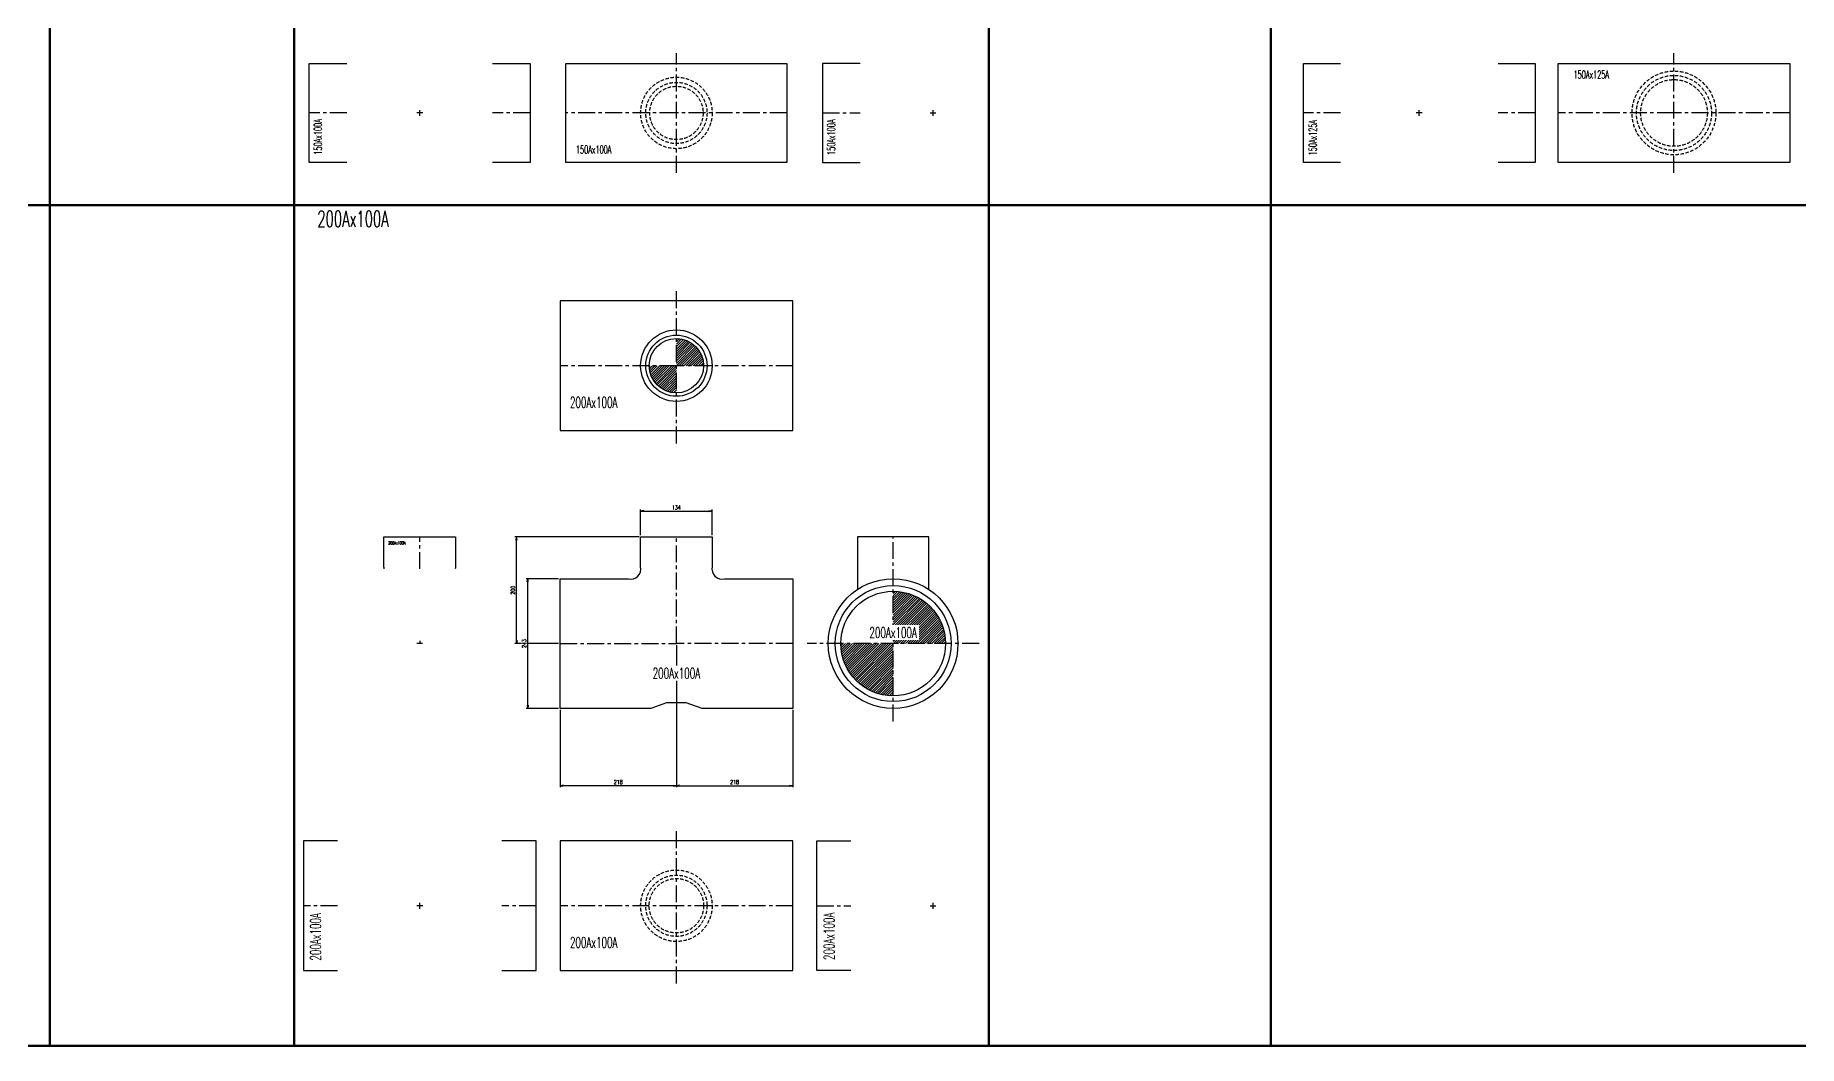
# Model space of a CAD drawing. Header units: millimetres. Extents: x 1711 to 90196, y -23291 to 8516.
# Drawn here: x 32404 to 35708, y -6528 to -4634 of the extents above; entities that cross this region are included whole.
import ezdxf

# ---------------------------------------------------------------- set-up
doc = ezdxf.new("R2010")
doc.units = ezdxf.units.MM
doc.header["$PDMODE"] = 35
doc.linetypes.add('CENTER', pattern=[50.8, 31.75, -6.35, 6.35, -6.35])
doc.linetypes.add('HIDDEN', pattern=[9.525, 6.35, -3.175])
doc.layers.add('line', color=153, linetype='Continuous', lineweight=50)
for name, color, linetype in [('寸法', 2, 'Continuous'), ('配管-CVP', 4, 'Continuous'), ('＃配管（PVC)', 21, 'Continuous')]:
    doc.layers.add(name, color=color, linetype=linetype)
doc.styles.add('kpk', font='romans.shx', dxfattribs={"width": 0.7, "bigfont": 'extfont2.shx'})
doc.styles.get("Standard").update_dxf_attribs({"font": 'romans.shx', "bigfont": 'extfont.shx'})
doc.dimstyles.new('KPK-3', dxfattribs={"dimscale": 3, "dimtxt": 2.5, "dimasz": 2, "dimexe": 1, "dimexo": 1, "dimgap": 1, "dimtad": 3, "dimdec": 1, "dimdsep": 46, "dimtxsty": 'kpk', "dimblk": 'OPEN', "dimcen": 2.5, "dimclrd": 2, "dimclre": 2, "dimclrt": 4, "dimadec": 1, "dimazin": 2, "dimtfac": 1, "dimtdec": 1, "dimtmove": 0, "dimatfit": 2, "dimldrblk": 'OPEN', "dimfxl": 0, "dimlwd": -1, "dimlwe": -1, "dimarcsym": 0})
pattern_1 = [(45, (-34053.7266, 5774.516), (-2.24506403, 2.24506403), [])]

# ---------------------------------------------------------------- blocks, each defined once
blk = doc.blocks.new('_Open')
at = {"color": 0, "linetype": 'ByBlock', "lineweight": -2}
for p, q in [((-1, 0.17), (0, 0)), ((-1, -0.17), (0, 0)), ((0, 0), (-1, 0))]:
    blk.add_line(p, q, dxfattribs=at)
blk = doc.blocks.new('*D2864')
at = {"layer": 'Defpoints', "color": 0, "transparency": 16777216}
for p in [(33605.1, -5774.5), (33387.1, -5896), (33387.1, -6040.9)]:
    blk.add_point(p, dxfattribs=at)
at = {"layer": '寸法', "color": 2, "transparency": 16777216}
for p, q in [((33605.1, -5777.5), (33605.1, -6043.9)), ((33387.1, -5899), (33387.1, -6043.9)), ((33599.1, -6040.9), (33393.1, -6040.9))]:
    blk.add_line(p, q, dxfattribs=at)
at = {"layer": '寸法', "color": 2, "transparency": 16777216, "xscale": 6, "yscale": 6, "zscale": 6, "rotation": 180}
blk.add_blockref('_Open', (33387.1, -6040.9), dxfattribs=at)
at = {"layer": '寸法', "color": 2, "transparency": 16777216, "xscale": 6, "yscale": 6, "zscale": 6}
blk.add_blockref('_Open', (33605.1, -6040.9), dxfattribs=at)
at = {"layer": '寸法', "color": 4, "transparency": 16777216, "insert": (33496.1, -6034.1), "char_height": 7.5, "attachment_point": 5, "style": 'kpk', "bg_fill": 3, "box_fill_scale": 1.1, "bg_fill_color": 256, "bg_fill_true_color": 13158600, "bg_fill_transparency": 0}
blk.add_mtext('218', dxfattribs=at)
blk = doc.blocks.new('*D2865')
at = {"layer": 'Defpoints', "color": 0, "transparency": 16777216}
for p in [(33605.1, -5774.5), (33823.1, -5896), (33823.1, -6040.9)]:
    blk.add_point(p, dxfattribs=at)
at = {"layer": '寸法', "color": 2, "transparency": 16777216}
for p, q in [((33605.1, -5777.5), (33605.1, -6043.9)), ((33823.1, -5899), (33823.1, -6043.9)), ((33611.1, -6040.9), (33817.1, -6040.9))]:
    blk.add_line(p, q, dxfattribs=at)
at = {"layer": '寸法', "color": 2, "transparency": 16777216, "xscale": 6, "yscale": 6, "zscale": 6, "rotation": 180}
blk.add_blockref('_Open', (33605.1, -6040.9), dxfattribs=at)
at = {"layer": '寸法', "color": 2, "transparency": 16777216, "xscale": 6, "yscale": 6, "zscale": 6}
blk.add_blockref('_Open', (33823.1, -6040.9), dxfattribs=at)
at = {"layer": '寸法', "color": 4, "transparency": 16777216, "insert": (33714.1, -6034.1), "char_height": 7.5, "attachment_point": 5, "style": 'kpk', "bg_fill": 3, "box_fill_scale": 1.1, "bg_fill_color": 256, "bg_fill_true_color": 13158600, "bg_fill_transparency": 0}
blk.add_mtext('218', dxfattribs=at)
blk = doc.blocks.new('*D2866')
at = {"layer": 'Defpoints', "color": 0, "transparency": 16777216}
for p in [(33305.6, -5574.5), (33538.1, -5574.5), (33387.1, -5774.5)]:
    blk.add_point(p, dxfattribs=at)
at = {"layer": '寸法', "color": 2, "transparency": 16777216}
for p, q in [((33535.1, -5574.5), (33302.6, -5574.5)), ((33305.6, -5768.5), (33305.6, -5580.5)), ((33384.1, -5774.5), (33302.6, -5774.5))]:
    blk.add_line(p, q, dxfattribs=at)
at = {"layer": '寸法', "color": 2, "transparency": 16777216, "xscale": 6, "yscale": 6, "zscale": 6}
for p, rotation in [((33305.6, -5574.5), 90), ((33305.6, -5774.5), 270)]:
    blk.add_blockref('_Open', p, dxfattribs=dict(at, rotation=rotation))
at = {"layer": '寸法', "color": 4, "transparency": 16777216, "insert": (33298.9, -5674.5), "char_height": 7.5, "attachment_point": 5, "rotation": 90, "style": 'kpk', "bg_fill": 3, "box_fill_scale": 1.1, "bg_fill_color": 256, "bg_fill_true_color": 13158600, "bg_fill_transparency": 0}
blk.add_mtext('200', dxfattribs=at)
blk = doc.blocks.new('150A×100A-RT-下面')
at = {"layer": '＃配管（PVC)', "color": 2, "linetype": 'CENTER'}
blk.add_line((0, -112.2), (0, 112.2), dxfattribs=at)
at = {"layer": '＃配管（PVC)', "color": 0, "linetype": 'ByBlock'}
blk.add_lwpolyline([(-207, -93), (-207, 93), (207, 93), (207, -93)], close=True, dxfattribs=at)
at = {"layer": '＃配管（PVC)', "color": 2, "linetype": 'CENTER'}
blk.add_lwpolyline([(207, 0), (0, 0), (-207, 0)], dxfattribs=at)
at = {"layer": '＃配管（PVC)', "color": 252, "linetype": 'HIDDEN'}
for radius in [67, 57.4, 50]:
    blk.add_circle((0, 0), radius, dxfattribs=at)
at = {"layer": 'Defpoints', "color": 6, "linetype": 'ByBlock', "insert": (-155, -68.7), "char_height": 15, "attachment_point": 5, "style": 'kpk', "bg_fill": 3, "box_fill_scale": 1.2, "bg_fill_color": 256, "bg_fill_transparency": 0}
blk.add_mtext('{\\W0.6;150Ax100A}', dxfattribs=at)
blk = doc.blocks.new('150A×100A-RT-半（正面)')
at = {"layer": '＃配管（PVC)', "color": 2, "linetype": 'CENTER'}
for p, q in [((5.5, 0), (-5.5, 0)), ((0, -5.5), (0, 5.5))]:
    blk.add_line(p, q, dxfattribs=at)
at = {"layer": '＃配管（PVC)', "color": 0, "linetype": 'ByBlock'}
for points in [[(-136.5, -93), (-207, -93), (-207, 93), (-136.5, 93)], [(136.5, 93), (207, 93), (207, -93), (136.5, -93)]]:
    blk.add_lwpolyline(points, dxfattribs=at)
at = {"layer": '＃配管（PVC)', "color": 2, "linetype": 'CENTER'}
blk.add_lwpolyline([(207, 0), (136.5, 0)], dxfattribs=at)
at = {"layer": 'Defpoints', "color": 6, "linetype": 'ByBlock', "insert": (-190.7, -44.9), "char_height": 15, "attachment_point": 5, "rotation": 90, "style": 'kpk', "bg_fill": 3, "box_fill_scale": 1.2, "bg_fill_color": 256, "bg_fill_transparency": 0}
blk.add_mtext('{\\W0.6;150Ax100A}', dxfattribs=at)
at = {"layer": '＃配管（PVC)', "color": 2, "linetype": 'CENTER'}
blk.add_lwpolyline([(-136.5, 0), (-207, 0)], dxfattribs=at)
blk = doc.blocks.new('150A×100A-RT-半（150A)')
at = {"layer": '＃配管（PVC)', "color": 2, "linetype": 'CENTER'}
for p, q in [((-5.5, 0), (5.5, 0)), ((0, -5.5), (0, 5.5))]:
    blk.add_line(p, q, dxfattribs=at)
at = {"layer": '＃配管（PVC)', "color": 0, "linetype": 'ByBlock'}
blk.add_lwpolyline([(-136.5, 93), (-207, 93), (-207, -93), (-136.5, -93)], dxfattribs=at)
at = {"layer": 'Defpoints', "color": 6, "linetype": 'ByBlock', "insert": (-190.9, -45.5), "char_height": 15, "attachment_point": 5, "rotation": 90, "style": 'kpk', "bg_fill": 3, "box_fill_scale": 1.2, "bg_fill_color": 256, "bg_fill_transparency": 0}
blk.add_mtext('{\\W0.6;150Ax100A}', dxfattribs=at)
at = {"layer": '＃配管（PVC)', "color": 2, "linetype": 'CENTER'}
blk.add_lwpolyline([(-207, 0), (-136.5, 0)], dxfattribs=at)
blk = doc.blocks.new('200A×100A-RT-上面')
at = {"layer": '＃配管（PVC)'}
h = blk.add_hatch(dxfattribs=at)
h.set_pattern_fill('ANSI31', color=252)
h.set_pattern_definition([(45, (-33647.5182, 5253.609), (-2.24506403, 2.24506403), [])])
h.paths.add_polyline_path([(0, 0), (-51, 0, 0.414214), (0, -51)])
h.paths.add_polyline_path([(0, 51), (0, 0), (51, 0, 0.414214)])
at = {"layer": '＃配管（PVC)', "color": 2, "linetype": 'CENTER'}
blk.add_line((0, -145.9), (0, 145.9), dxfattribs=at)
at = {"layer": '＃配管（PVC)', "color": 0, "linetype": 'ByBlock'}
blk.add_lwpolyline([(-218, -121.5), (218, -121.5), (218, 121.5), (-218, 121.5)], close=True, dxfattribs=at)
at = {"layer": '＃配管（PVC)', "color": 2, "linetype": 'CENTER'}
blk.add_lwpolyline([(218, 0), (0, 0), (-218, 0)], dxfattribs=at)
at = {"layer": '＃配管（PVC)', "color": 0, "linetype": 'ByBlock'}
for radius in [67, 57.4, 51]:
    blk.add_circle((0, 0), radius, dxfattribs=at)
at = {"layer": 'Defpoints', "color": 6, "linetype": 'ByBlock', "insert": (-155, -68.7), "char_height": 20, "attachment_point": 5, "style": 'kpk', "bg_fill": 3, "box_fill_scale": 1.2, "bg_fill_color": 256, "bg_fill_transparency": 0}
blk.add_mtext('{\\W0.6;200Ax100A}', dxfattribs=at)
blk = doc.blocks.new('200A×100A-RT-正面')
at = {"layer": '＃配管（PVC)', "color": 2, "linetype": 'CENTER'}
blk.add_line((-218, 0), (0, 0), dxfattribs=at)
at = {"layer": '＃配管（PVC)', "color": 0, "linetype": 'ByBlock'}
blk.add_lwpolyline([(48.2, -121.5), (18.4, -111), (0, -111), (-18.4, -111), (-48.2, -121.5), (-218, -121.5), (-218, 121.5), (-90, 121.5, 0.555881), (-67, 144), (-67, 200), (67, 200), (67, 144, 0.555881), (90, 121.5), (218, 121.5), (218, -121.5)], format="xyb", close=True, dxfattribs=at)
at = {"layer": '＃配管（PVC)', "color": 2, "linetype": 'CENTER'}
blk.add_lwpolyline([(218, 0), (0, 0), (0, 200)], dxfattribs=at)
at = {"layer": 'Defpoints', "color": 6, "linetype": 'ByBlock', "insert": (0, -55.5), "char_height": 20, "attachment_point": 5, "style": 'kpk', "bg_fill": 3, "box_fill_scale": 1.2, "bg_fill_color": 256, "bg_fill_transparency": 0}
blk.add_mtext('{\\W0.6;200Ax100A}', dxfattribs=at)
blk = doc.blocks.new('200A×100A-RT-下面')
at = {"layer": '＃配管（PVC)', "color": 2, "linetype": 'CENTER'}
blk.add_line((0, -145.9), (0, 145.9), dxfattribs=at)
at = {"layer": '＃配管（PVC)', "color": 0, "linetype": 'ByBlock'}
blk.add_lwpolyline([(-218, -121.5), (218, -121.5), (218, 121.5), (-218, 121.5)], close=True, dxfattribs=at)
at = {"layer": '＃配管（PVC)', "color": 2, "linetype": 'CENTER'}
blk.add_lwpolyline([(218, 0), (0, 0), (-218, 0)], dxfattribs=at)
at = {"layer": '＃配管（PVC)', "color": 252, "linetype": 'HIDDEN'}
for radius in [67, 57.4, 51]:
    blk.add_circle((0, 0), radius, dxfattribs=at)
at = {"layer": 'Defpoints', "color": 6, "linetype": 'ByBlock', "insert": (-155, -68.7), "char_height": 20, "attachment_point": 5, "style": 'kpk', "bg_fill": 3, "box_fill_scale": 1.2, "bg_fill_color": 256, "bg_fill_transparency": 0}
blk.add_mtext('{\\W0.6;200Ax100A}', dxfattribs=at)
blk = doc.blocks.new('200A×100A-RT-側面')
h = blk.add_hatch()
h.set_pattern_fill('ANSI31', color=252)
h.set_pattern_definition(pattern_1)
h.paths.add_polyline_path([(0, 0), (-98, 0, 0.414214), (0, -98)])
at = {"layer": '＃配管（PVC)'}
h = blk.add_hatch(dxfattribs=at)
h.set_pattern_fill('ANSI31', color=252)
h.set_pattern_definition(pattern_1)
h.paths.add_polyline_path([(0, 98), (0, 0), (98, 0, 0.414214)])
h.paths.add_polyline_path([(-53.3, 5.7), (53.3, 5.7), (53.3, 35.7), (-53.3, 35.7)], flags=9)
at = {"layer": '＃配管（PVC)', "color": 2, "linetype": 'CENTER'}
for p, q in [((0, -146.2), (0, 200)), ((160.9, 0), (-160.9, 0))]:
    blk.add_line(p, q, dxfattribs=at)
at = {"layer": '＃配管（PVC)', "color": 0, "linetype": 'ByBlock'}
blk.add_lwpolyline([(67, 101.4), (67, 200), (-67, 200), (-67, 101.4)], dxfattribs=at)
for radius in [121.5, 108.7, 98]:
    blk.add_circle((0, 0), radius, dxfattribs=at)
at = {"layer": 'Defpoints', "color": 6, "linetype": 'ByBlock', "insert": (0, 20.7), "char_height": 20, "attachment_point": 5, "style": 'kpk', "bg_fill": 3, "box_fill_scale": 1.2, "bg_fill_color": 256, "bg_fill_transparency": 0}
blk.add_mtext('{\\W0.6;200Ax100A}', dxfattribs=at)
blk = doc.blocks.new('200A×100A-RT-半（100A)')
at = {"layer": '＃配管（PVC)', "color": 0, "linetype": 'ByBlock'}
for p, q in [((-67, 144), (-67, 200)), ((-67, 200), (67, 200)), ((67, 200), (67, 144))]:
    blk.add_line(p, q, dxfattribs=at)
at = {"layer": '＃配管（PVC)', "color": 2, "linetype": 'CENTER'}
for p, q in [((5.3, 0), (-5.2, 0)), ((0, 5.3), (0, 0))]:
    blk.add_line(p, q, dxfattribs=at)
blk.add_lwpolyline([(0, 139.9), (0, 200)], dxfattribs=at)
at = {"layer": '＃配管（PVC)', "color": 0, "linetype": 'ByBlock'}
for centre, start, end in [((-85.5, 139.9), 0, 12.5081), ((85.5, 139.9), 167.4919, 180)]:
    blk.add_arc(centre, 18.9, start, end, dxfattribs=at)
at = {"layer": 'Defpoints', "color": 6, "linetype": 'ByBlock', "insert": (-42.7, 188.6), "char_height": 6, "attachment_point": 5, "style": 'kpk', "bg_fill": 3, "box_fill_scale": 1.2, "bg_fill_color": 256, "bg_fill_transparency": 0}
blk.add_mtext('{\\W0.6;200Ax100A}', dxfattribs=at)
blk = doc.blocks.new('200A×100A-RT-半（正面)')
at = {"layer": '＃配管（PVC)', "color": 2, "linetype": 'CENTER'}
for p, q in [((5.5, 0), (-5.5, 0)), ((0, -5.5), (0, 5.5))]:
    blk.add_line(p, q, dxfattribs=at)
at = {"layer": '＃配管（PVC)', "color": 0, "linetype": 'ByBlock'}
for points in [[(-154, 121.5), (-218, 121.5), (-218, -121.5), (-154, -121.5)], [(154, -121.5), (218, -121.5), (218, 121.5), (154, 121.5)]]:
    blk.add_lwpolyline(points, dxfattribs=at)
at = {"layer": '＃配管（PVC)', "color": 2, "linetype": 'CENTER'}
blk.add_lwpolyline([(218, 0), (154, 0)], dxfattribs=at)
at = {"layer": 'Defpoints', "color": 6, "linetype": 'ByBlock', "insert": (-195.1, -58.3), "char_height": 20, "attachment_point": 5, "rotation": 90, "style": 'kpk', "bg_fill": 3, "box_fill_scale": 1.2, "bg_fill_color": 256, "bg_fill_transparency": 0}
blk.add_mtext('{\\W0.6;200Ax100A}', dxfattribs=at)
at = {"layer": '＃配管（PVC)', "color": 2, "linetype": 'CENTER'}
blk.add_lwpolyline([(-154, 0), (-218, 0)], dxfattribs=at)
blk = doc.blocks.new('200A×100A-RT-半（200A)')
at = {"layer": '＃配管（PVC)', "color": 2, "linetype": 'CENTER'}
for p, q in [((-5.5, 0), (5.5, 0)), ((0, -5.5), (0, 5.5))]:
    blk.add_line(p, q, dxfattribs=at)
at = {"layer": '＃配管（PVC)', "color": 0, "linetype": 'ByBlock'}
blk.add_lwpolyline([(-154, -121.5), (-218, -121.5), (-218, 121.5), (-154, 121.5)], dxfattribs=at)
at = {"layer": 'Defpoints', "color": 6, "linetype": 'ByBlock', "insert": (-195, -57.3), "char_height": 20, "attachment_point": 5, "rotation": 90, "style": 'kpk', "bg_fill": 3, "box_fill_scale": 1.2, "bg_fill_color": 256, "bg_fill_transparency": 0}
blk.add_mtext('{\\W0.6;200Ax100A}', dxfattribs=at)
at = {"layer": '＃配管（PVC)', "color": 2, "linetype": 'CENTER'}
blk.add_lwpolyline([(-218, 0), (-154, 0)], dxfattribs=at)
blk = doc.blocks.new('150A×125A-RT-下面')
at = {"layer": '＃配管（PVC)', "color": 2, "linetype": 'CENTER'}
blk.add_line((0, -112.2), (0, 112.2), dxfattribs=at)
at = {"layer": '＃配管（PVC)', "color": 0, "linetype": 'ByBlock'}
blk.add_lwpolyline([(-217, -93), (-217, 93), (217, 93), (217, -93)], close=True, dxfattribs=at)
at = {"layer": '＃配管（PVC)', "color": 2, "linetype": 'CENTER'}
blk.add_lwpolyline([(217, 0), (0, 0), (-217, 0)], dxfattribs=at)
at = {"layer": '＃配管（PVC)', "color": 252, "linetype": 'HIDDEN'}
for radius in [78.5, 70.4, 62.5]:
    blk.add_circle((0, 0), radius, dxfattribs=at)
at = {"layer": 'Defpoints', "color": 6, "linetype": 'ByBlock', "insert": (-155, 71.8), "char_height": 15, "attachment_point": 5, "style": 'kpk', "bg_fill": 3, "box_fill_scale": 1.2, "bg_fill_color": 256, "bg_fill_transparency": 0}
blk.add_mtext('{\\W0.6;150Ax125A}', dxfattribs=at)
blk = doc.blocks.new('150A×125A-RT-半（正面）')
at = {"layer": '＃配管（PVC)', "color": 2, "linetype": 'CENTER'}
for p, q in [((5.5, 0), (-5.5, 0)), ((0, -5.5), (0, 5.5))]:
    blk.add_line(p, q, dxfattribs=at)
at = {"layer": '＃配管（PVC)', "color": 0, "linetype": 'ByBlock'}
for points in [[(-147.7, -93), (-217, -93), (-217, 93), (-147.7, 93)], [(147.8, 93), (217, 93), (217, -93), (147.8, -93)]]:
    blk.add_lwpolyline(points, dxfattribs=at)
at = {"layer": '＃配管（PVC)', "color": 2, "linetype": 'CENTER'}
blk.add_lwpolyline([(217, 0), (147.8, 0)], dxfattribs=at)
at = {"layer": 'Defpoints', "color": 6, "linetype": 'ByBlock', "insert": (-199.7, -46.3), "char_height": 15, "attachment_point": 5, "rotation": 90, "style": 'kpk', "bg_fill": 3, "box_fill_scale": 1.2, "bg_fill_color": 256, "bg_fill_transparency": 0}
blk.add_mtext('{\\W0.6;150Ax125A}', dxfattribs=at)
at = {"layer": '＃配管（PVC)', "color": 2, "linetype": 'CENTER'}
blk.add_lwpolyline([(-147.7, 0), (-217, 0)], dxfattribs=at)
blk = doc.blocks.new('A$C6aa1e4fd')
at = {"layer": 'line'}
for p, q in [((11271.7, -100), (11271.7, -8135.9)), ((13101.7, -100), (13101.7, -8135.9)), ((60, -6560), (17081.2, -6560)), ((60, -8135.9), (17081.2, -8135.9))]:
    blk.add_line(p, q, dxfattribs=at)
for points in [[(10813.7, -5360), (11271.7, -5360), (11271.7, -6560), (10813.7, -6560)], [(12573.5, -5360), (13101.7, -5360), (13101.7, -6560), (12573.5, -6560)], [(10813.7, -6560), (11271.7, -6560), (11271.7, -8135.9), (10813.7, -8135.9)], [(12573.5, -6560), (13101.7, -6560), (13101.7, -8135.9), (12573.5, -8135.9)]]:
    blk.add_lwpolyline(points, close=True, dxfattribs=at)
at = {"layer": 'line', "insert": (11315.1, -6585.9), "char_height": 30, "attachment_point": 4}
blk.add_mtext('{\\W0.6;200Ax100A}', dxfattribs=at)
blk = doc.blocks.new('*D3276')
at = {"layer": 'Defpoints', "color": 0, "linetype": 'ByBlock', "transparency": 16777216}
for p in [(33326.6, -5653), (33387.1, -5653), (33387.1, -5896)]:
    blk.add_point(p, dxfattribs=at)
at = {"layer": '寸法', "color": 2, "transparency": 16777216}
for p, q in [((33384.1, -5653), (33323.6, -5653)), ((33326.6, -5890), (33326.6, -5659)), ((33384.1, -5896), (33323.6, -5896))]:
    blk.add_line(p, q, dxfattribs=at)
at = {"layer": '寸法', "color": 2, "linetype": 'ByBlock', "transparency": 16777216, "xscale": 6, "yscale": 6, "zscale": 6}
for p, rotation in [((33326.6, -5653), 90), ((33326.6, -5896), 270)]:
    blk.add_blockref('_Open', p, dxfattribs=dict(at, rotation=rotation))
at = {"layer": '寸法', "color": 4, "linetype": 'ByBlock', "transparency": 16777216, "insert": (33319.9, -5774.5), "char_height": 7.5, "attachment_point": 5, "rotation": 90, "style": 'kpk', "bg_fill": 3, "box_fill_scale": 1.1, "bg_fill_color": 256, "bg_fill_true_color": 13158600, "bg_fill_transparency": 0}
blk.add_mtext('243', dxfattribs=at)
blk = doc.blocks.new('*D3277')
at = {"layer": 'Defpoints', "color": 0, "linetype": 'ByBlock', "transparency": 16777216}
for p in [(33672.1, -5526.2), (33538.1, -5574.5), (33672.1, -5574.5)]:
    blk.add_point(p, dxfattribs=at)
at = {"layer": '寸法', "color": 2, "transparency": 16777216}
for p, q in [((33538.1, -5571.5), (33538.1, -5523.2)), ((33544.1, -5526.2), (33666.1, -5526.2)), ((33672.1, -5571.5), (33672.1, -5523.2))]:
    blk.add_line(p, q, dxfattribs=at)
at = {"layer": '寸法', "color": 2, "linetype": 'ByBlock', "transparency": 16777216, "xscale": 6, "yscale": 6, "zscale": 6, "rotation": 180}
blk.add_blockref('_Open', (33538.1, -5526.2), dxfattribs=at)
at = {"layer": '寸法', "color": 2, "linetype": 'ByBlock', "transparency": 16777216, "xscale": 6, "yscale": 6, "zscale": 6}
blk.add_blockref('_Open', (33672.1, -5526.2), dxfattribs=at)
at = {"layer": '寸法', "color": 4, "linetype": 'ByBlock', "transparency": 16777216, "insert": (33605.1, -5519.5), "char_height": 7.5, "attachment_point": 5, "style": 'kpk', "bg_fill": 3, "box_fill_scale": 1.1, "bg_fill_color": 256, "bg_fill_true_color": 13158600, "bg_fill_transparency": 0}
blk.add_mtext('134', dxfattribs=at)

msp = doc.modelspace()

# ---------------------------------------------------------------- block references
at = {"layer": '配管-CVP'}
for name, p in [('150A×100A-RT-半（正面)', (33124.1503, -4779.8868)), ('150A×100A-RT-下面', (33605.1303, -4779.8868)), ('150A×100A-RT-半（150A)', (34086.1104, -4779.8868)), ('150A×125A-RT-半（正面）', (34997.2369, -4779.8868)), ('150A×125A-RT-下面', (35474.6044, -4779.8868)), ('200A×100A-RT-上面', (33605.1303, -5253.6089)), ('200A×100A-RT-半（100A)', (33124.1503, -5774.5158)), ('200A×100A-RT-側面', (34011.3388, -5774.5158)), ('200A×100A-RT-半（正面)', (33124.1503, -6265.9732)), ('200A×100A-RT-下面', (33605.1303, -6265.9732)), ('200A×100A-RT-半（200A)', (34086.1104, -6265.9732))]:
    msp.add_blockref(name, p, dxfattribs=at)

# ---------------------------------------------------------------- dimensions: what is measured, and where the dimension line sits
at = {"layer": '寸法'}
dim = msp.add_linear_dim(base=(33387.1303, -6040.8731), p1=(33605.1303, -5774.5158), p2=(33387.1303, -5896.0158), dimstyle='KPK-3', dxfattribs=at)
dim.commit()
dim.dimension.update_dxf_attribs({"geometry": '*D2864', "text_midpoint": (33496.1303, -6034.1231)})

# ---------------------------------------------------------------- next in the draw order: dimensions: what is measured, and where the dimension line sits
dim = msp.add_linear_dim(base=(33305.602, -5574.5158), p1=(33387.1303, -5774.5158), p2=(33538.1303, -5574.5158), angle=90, dimstyle='KPK-3', dxfattribs=at)
dim.commit()
dim.dimension.update_dxf_attribs({"geometry": '*D2866', "text_midpoint": (33298.852, -5674.5158)})
dim = msp.add_linear_dim(base=(33823.1303, -6040.8731), p1=(33605.1303, -5774.5158), p2=(33823.1303, -5896.0158), dimstyle='KPK-3', dxfattribs=at)
dim.commit()
dim.dimension.update_dxf_attribs({"geometry": '*D2865', "text_midpoint": (33714.1303, -6034.1231)})

# ---------------------------------------------------------------- next in the draw order: block references
at = {"layer": '配管-CVP'}
msp.add_blockref('200A×100A-RT-正面', (33605.1303, -5774.5158), dxfattribs=at)

# ---------------------------------------------------------------- next in the draw order: block references
at = {"layer": 'line', "linetype": 'ByBlock'}
msp.add_blockref('A$C6aa1e4fd', (21617.1739, 1607.5677), dxfattribs=at)

# ---------------------------------------------------------------- next in the draw order: dimensions: what is measured, and where the dimension line sits
at = {"layer": '寸法', "linetype": 'ByBlock'}
dim = msp.add_linear_dim(base=(33672.1303, -5526.2384), p1=(33538.1303, -5574.5158), p2=(33672.1303, -5574.5158), dimstyle='KPK-3', dxfattribs=at)
dim.commit()
dim.dimension.update_dxf_attribs({"geometry": '*D3277', "text_midpoint": (33605.1303, -5519.4884)})
dim = msp.add_linear_dim(base=(33326.602, -5653.0158), p1=(33387.1303, -5896.0158), p2=(33387.1303, -5653.0158), angle=90, dimstyle='KPK-3', dxfattribs=at)
dim.commit()
dim.dimension.update_dxf_attribs({"geometry": '*D3276', "text_midpoint": (33319.852, -5774.5158)})

doc.saveas('drawing.dxf')
